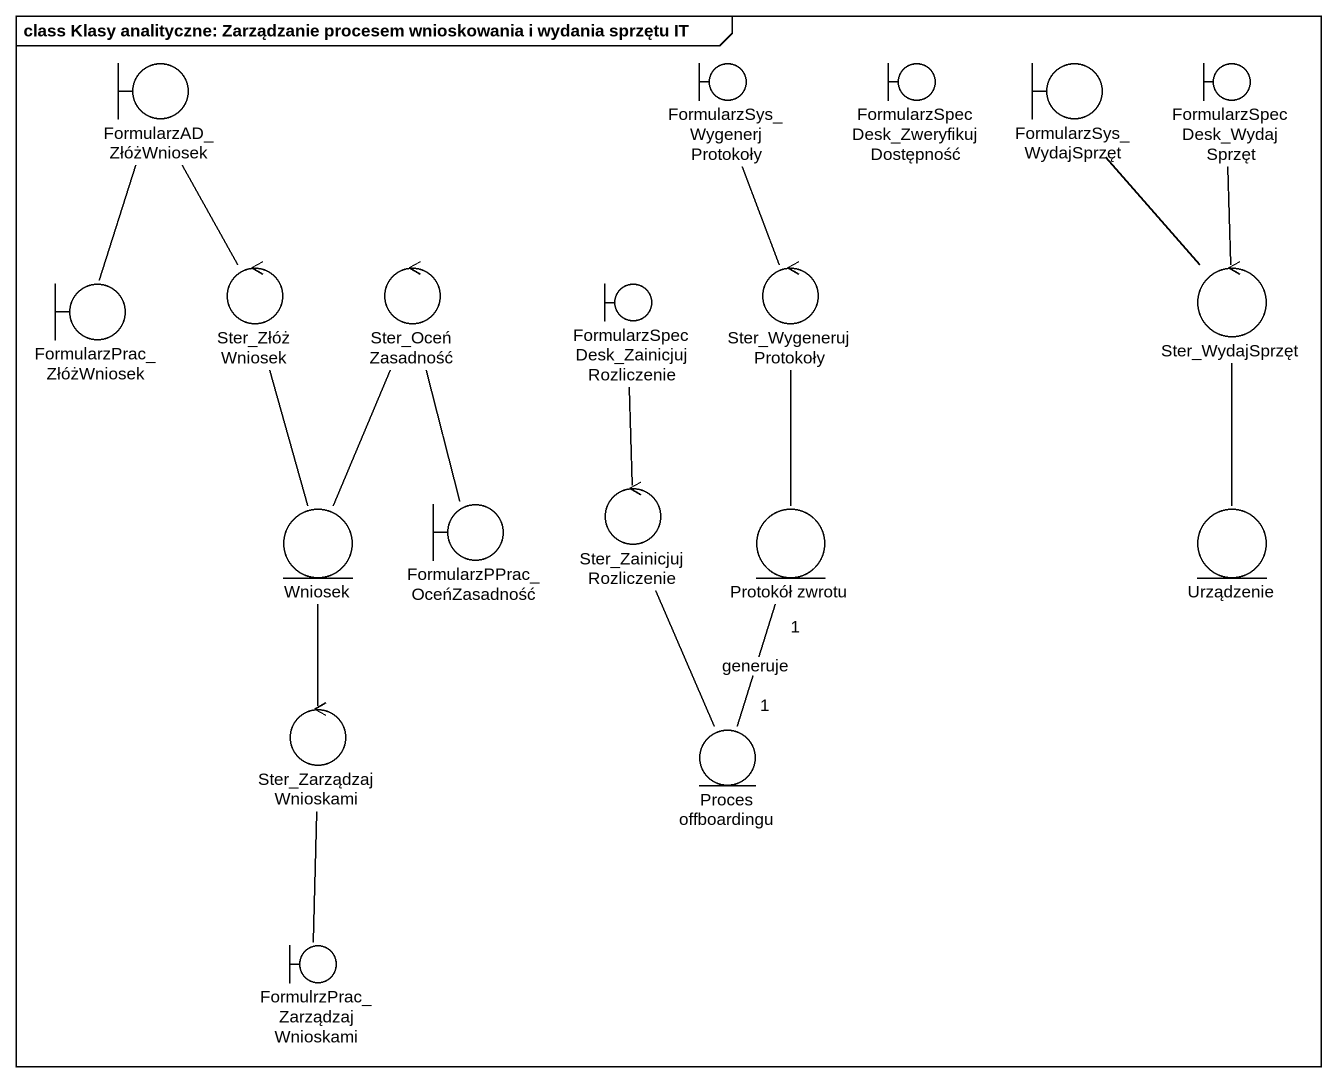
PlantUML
@startuml
mainframe class Klasy analityczne: Zarządzanie procesem wnioskowania i wydania sprzętu IT
boundary FormularzAD_ZłóżWniosek
boundary "FormularzSys_WygenerjProtokoły" as FormularzSys
boundary "FormularzSpecDesk_ZweryfikujDostępność" as FormularzSpecDesk
boundary FormularzSys_WydajSprzęt
boundary "FormularzSpecDesk_WydajSprzęt" as FormularzSpecDesk_2
control Ster_ZłóżWniosek
control Ster_OceńZasadność
control Ster_WygenerujProtokoły
control Ster_WydajSprzęt
boundary FormularzPrac_ZłóżWniosek
boundary "FormularzSpecDesk_ZainicjujRozliczenie" as FormularzSpecDesk_3
entity Wniosek
boundary FormularzPPrac_OceńZasadność
control Ster_ZainicjujRozliczenie
entity "Protokół zwrotu" as Protokół_zwrotu
entity Urządzenie
control Ster_ZarządzajWnioskami
entity "Proces offboardingu" as Proces_offboardingu
boundary "FormulrzPrac_ZarządzajWnioskami" as FormulrzPrac
Ster_ZłóżWniosek -up- FormularzAD_ZłóżWniosek
Ster_WygenerujProtokoły -up- FormularzSys
Ster_WydajSprzęt -up- FormularzSys_WydajSprzęt
Ster_WydajSprzęt -up- FormularzSpecDesk_2
FormularzPrac_ZłóżWniosek -up- FormularzAD_ZłóżWniosek
Wniosek -up- Ster_ZłóżWniosek
Wniosek -up- Ster_OceńZasadność
FormularzPPrac_OceńZasadność -up- Ster_OceńZasadność
Ster_ZainicjujRozliczenie -up- FormularzSpecDesk_3
Protokół_zwrotu -up- Ster_WygenerujProtokoły
Urządzenie -up- Ster_WydajSprzęt
Ster_ZarządzajWnioskami -up- Wniosek
Proces_offboardingu -up- Ster_ZainicjujRozliczenie
Proces_offboardingu "1" -up- "1" Protokół_zwrotu : generuje
FormulrzPrac -up- Ster_ZarządzajWnioskami
@enduml
